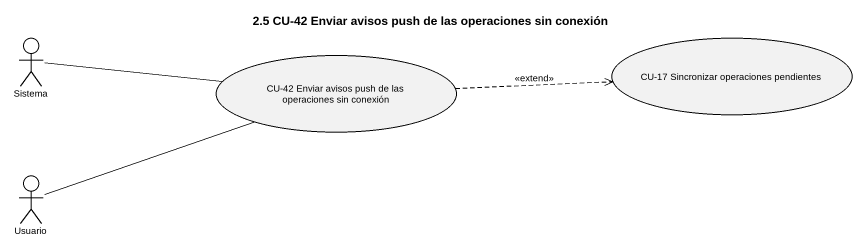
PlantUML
@startuml
title 2.5 CU-42 Enviar avisos push de las operaciones sin conexión
actor Sistema
usecase "CU-17 Sincronizar operaciones pendientes" as CU_17_Sincronizar
usecase "CU-42 Enviar avisos push de las operaciones sin conexión" as CU_42_Enviar_avisos_push_de
actor Usuario
Sistema -right- CU_42_Enviar_avisos_push_de
CU_42_Enviar_avisos_push_de .right.> CU_17_Sincronizar : <<extend>>
Usuario -right- CU_42_Enviar_avisos_push_de
@enduml
